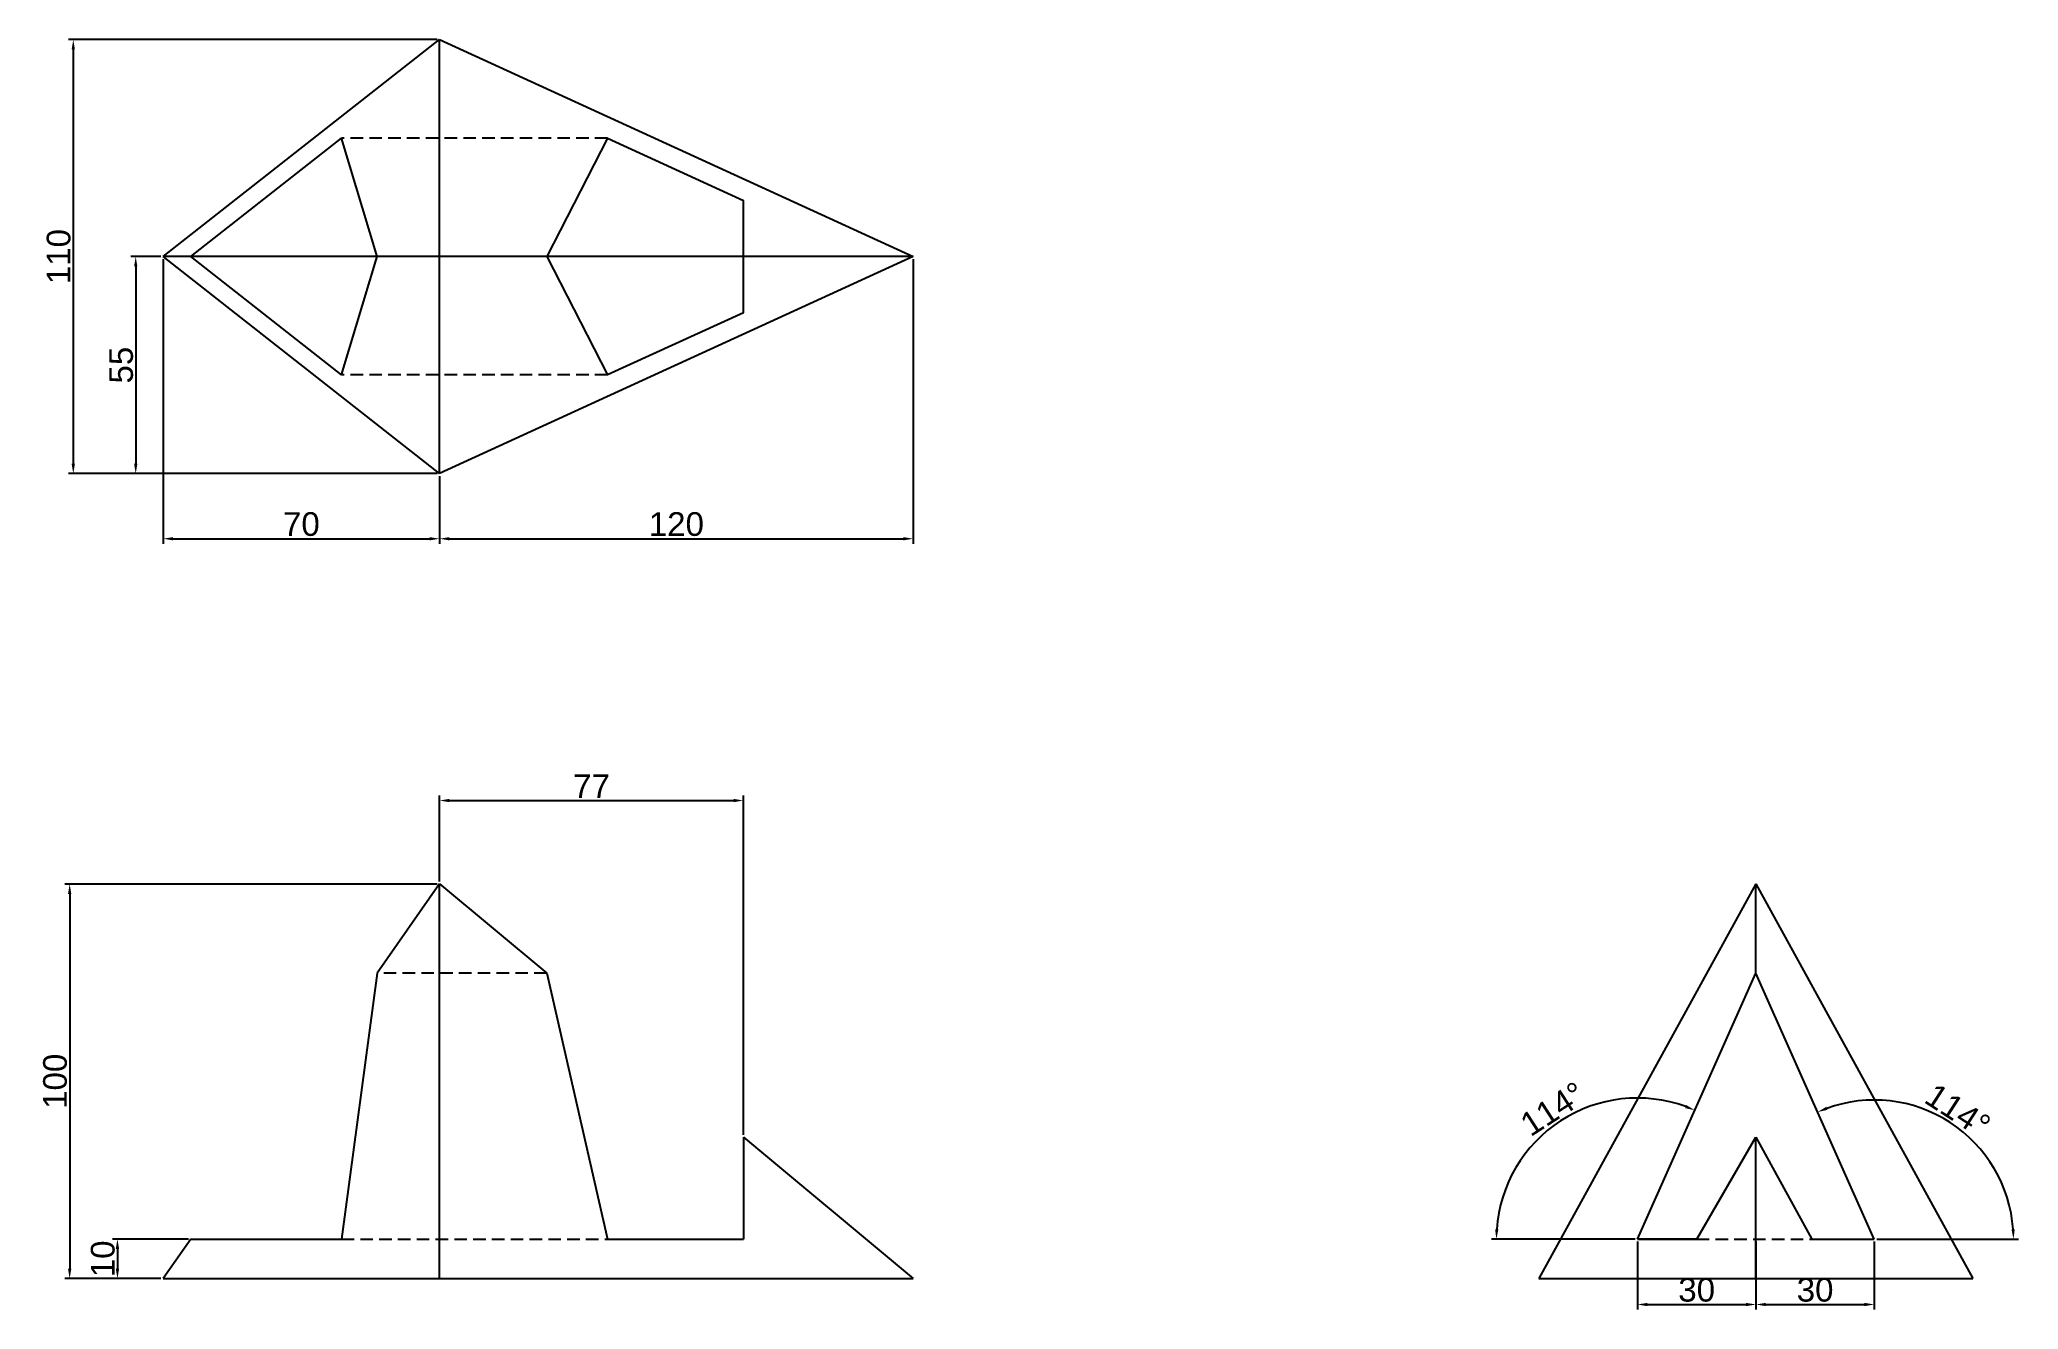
# Model space of a CAD drawing. Header units: millimetres. Extents: x 40 to 542, y 61 to 383.
import ezdxf

# ---------------------------------------------------------------- set-up
doc = ezdxf.new("R2010")
doc.units = ezdxf.units.MM
doc.header["$LTSCALE"] = 0.5
doc.linetypes.add('HIDDEN', pattern=[9.525, 6.35, -3.175])
for name, color, linetype in [('dim', 1, 'Continuous'), ('hidden', 2, 'HIDDEN'), ('model', 7, 'Continuous')]:
    doc.layers.add(name, color=color, linetype=linetype)
doc.styles.get("Standard").update_dxf_attribs({"font": 'arial.ttf'})
doc.dimstyles.new('ISO-25', dxfattribs={"dimtxt": 6, "dimasz": 2.5, "dimexe": 1.25, "dimexo": 0.625, "dimtad": 1, "dimtxsty": 'Standard', "dimcen": 2.5, "dimadec": 0, "dimazin": 0, "dimtfac": 1, "dimtmove": 0, "dimatfit": 3, "dimfxl": 1, "dimarcsym": 0})

# ---------------------------------------------------------------- blocks, each defined once
blk = doc.blocks.new('*D2')
at = {"layer": 'Defpoints', "color": 0, "transparency": 16777216}
for p in [(141.81, 383.12), (49.02, 273.12), (141.81, 273.12)]:
    blk.add_point(p, dxfattribs=at)
at = {"layer": 'dim', "color": 0, "lineweight": -2, "transparency": 16777216}
for p, q in [((141.19, 383.12), (47.77, 383.12)), ((49.02, 380.62), (49.02, 275.62)), ((141.19, 273.12), (47.77, 273.12))]:
    blk.add_line(p, q, dxfattribs=at)
at = {"layer": 'dim', "color": 0, "transparency": 16777216}
for points in [[(48.6, 380.62), (49.43, 380.62), (49.02, 383.12)], [(48.6, 275.62), (49.43, 275.62), (49.02, 273.12)]]:
    blk.add_solid(points, dxfattribs=at)
at = {"layer": 'dim', "color": 0, "transparency": 16777216, "insert": (45.33, 328.12), "char_height": 6, "attachment_point": 5, "rotation": 90}
blk.add_mtext('110', dxfattribs=at)
blk = doc.blocks.new('*D3')
at = {"layer": 'Defpoints', "color": 0, "transparency": 16777216}
for p in [(71.81, 328.12), (64.84, 273.12), (141.81, 273.12)]:
    blk.add_point(p, dxfattribs=at)
at = {"layer": 'dim', "color": 0, "lineweight": -2, "transparency": 16777216}
for p, q in [((71.19, 328.12), (63.59, 328.12)), ((64.84, 325.62), (64.84, 275.62)), ((141.19, 273.12), (63.59, 273.12))]:
    blk.add_line(p, q, dxfattribs=at)
at = {"layer": 'dim', "color": 0, "transparency": 16777216}
for points in [[(64.43, 325.62), (65.26, 325.62), (64.84, 328.12)], [(64.43, 275.62), (65.26, 275.62), (64.84, 273.12)]]:
    blk.add_solid(points, dxfattribs=at)
at = {"layer": 'dim', "color": 0, "transparency": 16777216, "insert": (61.17, 300.62), "char_height": 6, "attachment_point": 5, "rotation": 90}
blk.add_mtext('55', dxfattribs=at)
blk = doc.blocks.new('*D1')
at = {"layer": 'Defpoints', "color": 0, "transparency": 16777216}
for p in [(71.81, 328.12), (141.81, 273.12), (141.81, 256.62)]:
    blk.add_point(p, dxfattribs=at)
at = {"layer": 'dim', "color": 0, "lineweight": -2, "transparency": 16777216}
for p, q in [((71.81, 327.5), (71.81, 255.37)), ((141.81, 272.5), (141.81, 255.37)), ((74.31, 256.62), (139.31, 256.62))]:
    blk.add_line(p, q, dxfattribs=at)
at = {"layer": 'dim', "color": 0, "transparency": 16777216}
for points in [[(74.31, 257.04), (74.31, 256.21), (71.81, 256.62)], [(139.31, 257.04), (139.31, 256.21), (141.81, 256.62)]]:
    blk.add_solid(points, dxfattribs=at)
at = {"layer": 'dim', "color": 0, "transparency": 16777216, "insert": (106.81, 260.31), "char_height": 6, "attachment_point": 5}
blk.add_mtext('70', dxfattribs=at)
blk = doc.blocks.new('*D4')
at = {"layer": 'Defpoints', "color": 0, "transparency": 16777216}
for p in [(261.81, 328.12), (141.81, 273.12), (261.81, 256.62)]:
    blk.add_point(p, dxfattribs=at)
at = {"layer": 'dim', "color": 0, "lineweight": -2, "transparency": 16777216}
for p, q in [((261.81, 327.5), (261.81, 255.37)), ((141.81, 272.5), (141.81, 255.37)), ((144.31, 256.62), (259.31, 256.62))]:
    blk.add_line(p, q, dxfattribs=at)
at = {"layer": 'dim', "color": 0, "transparency": 16777216}
for points in [[(144.31, 257.04), (144.31, 256.21), (141.81, 256.62)], [(259.31, 257.04), (259.31, 256.21), (261.81, 256.62)]]:
    blk.add_solid(points, dxfattribs=at)
at = {"layer": 'dim', "color": 0, "transparency": 16777216, "insert": (201.81, 260.31), "char_height": 6, "attachment_point": 5}
blk.add_mtext('120', dxfattribs=at)
blk = doc.blocks.new('*D5')
at = {"layer": 'Defpoints', "color": 0, "transparency": 16777216}
for p in [(218.81, 190.29), (141.81, 169.13), (218.81, 104.97)]:
    blk.add_point(p, dxfattribs=at)
at = {"layer": 'dim', "color": 0, "lineweight": -2, "transparency": 16777216}
for p, q in [((141.81, 169.76), (141.81, 191.54)), ((218.81, 105.59), (218.81, 191.54)), ((144.31, 190.29), (216.31, 190.29))]:
    blk.add_line(p, q, dxfattribs=at)
at = {"layer": 'dim', "color": 0, "transparency": 16777216}
for points in [[(144.31, 190.7), (144.31, 189.87), (141.81, 190.29)], [(216.31, 190.7), (216.31, 189.87), (218.81, 190.29)]]:
    blk.add_solid(points, dxfattribs=at)
at = {"layer": 'dim', "color": 0, "transparency": 16777216, "insert": (180.31, 193.91), "char_height": 6, "attachment_point": 5}
blk.add_mtext('77', dxfattribs=at)
blk = doc.blocks.new('*D6')
at = {"layer": 'Defpoints', "color": 0, "transparency": 16777216}
for p in [(141.81, 169.13), (48.11, 69.13), (71.81, 69.13)]:
    blk.add_point(p, dxfattribs=at)
at = {"layer": 'dim', "color": 0, "lineweight": -2, "transparency": 16777216}
for p, q in [((141.19, 169.13), (46.86, 169.13)), ((48.11, 166.63), (48.11, 71.63)), ((71.19, 69.13), (46.86, 69.13))]:
    blk.add_line(p, q, dxfattribs=at)
at = {"layer": 'dim', "color": 0, "transparency": 16777216}
for points in [[(47.69, 166.63), (48.52, 166.63), (48.11, 169.13)], [(47.69, 71.63), (48.52, 71.63), (48.11, 69.13)]]:
    blk.add_solid(points, dxfattribs=at)
at = {"layer": 'dim', "color": 0, "transparency": 16777216, "insert": (44.42, 119.13), "char_height": 6, "attachment_point": 5, "rotation": 90}
blk.add_mtext('100', dxfattribs=at)
blk = doc.blocks.new('*D7')
at = {"layer": 'Defpoints', "color": 0, "transparency": 16777216}
for p in [(78.81, 79.13), (60.21, 69.13), (71.81, 69.13)]:
    blk.add_point(p, dxfattribs=at)
at = {"layer": 'dim', "color": 0, "lineweight": -2, "transparency": 16777216}
for p, q in [((78.19, 79.13), (58.96, 79.13)), ((60.21, 76.63), (60.21, 71.63)), ((71.19, 69.13), (58.96, 69.13))]:
    blk.add_line(p, q, dxfattribs=at)
at = {"layer": 'dim', "color": 0, "transparency": 16777216}
for points in [[(59.79, 76.63), (60.63, 76.63), (60.21, 79.13)], [(59.79, 71.63), (60.63, 71.63), (60.21, 69.13)]]:
    blk.add_solid(points, dxfattribs=at)
at = {"layer": 'dim', "color": 0, "transparency": 16777216, "insert": (56.52, 74.13), "char_height": 6, "attachment_point": 5, "rotation": 90}
blk.add_mtext('10', dxfattribs=at)
blk = doc.blocks.new('*D8')
at = {"layer": 'Defpoints', "color": 0, "transparency": 16777216}
for p in [(475.3, 146.51), (436.66, 113.82), (445.3, 79.13), (445.3, 79.13), (460.3, 79.13)]:
    blk.add_point(p, dxfattribs=at)
at = {"layer": 'dim', "color": 0, "lineweight": -2, "transparency": 16777216}
blk.add_line((444.68, 79.13), (408.31, 79.13), dxfattribs=at)
blk.add_arc((445.3, 79.13), 35.75, 70.008, 175.992, dxfattribs=at)
at = {"layer": 'dim', "color": 0, "transparency": 16777216}
for points in [[(457.68, 113.11), (457.37, 112.34), (459.84, 111.79)], [(410.06, 81.62), (409.23, 81.65), (409.56, 79.13)]]:
    blk.add_solid(points, dxfattribs=at)
at = {"layer": 'dim', "color": 0, "transparency": 16777216, "insert": (423.85, 112.16), "char_height": 6, "attachment_point": 5, "rotation": 33}
blk.add_mtext('114°', dxfattribs=at)
blk = doc.blocks.new('*D9')
at = {"layer": 'Defpoints', "color": 0, "transparency": 16777216}
for p in [(475.3, 146.51), (533.09, 100.84), (489.51, 79.13), (505.3, 79.13), (505.3, 79.13)]:
    blk.add_point(p, dxfattribs=at)
at = {"layer": 'dim', "color": 0, "lineweight": -2, "transparency": 16777216}
blk.add_line((505.93, 79.13), (541.81, 79.13), dxfattribs=at)
blk.add_arc((505.3, 79.13), 35.26, 4.0632, 109.9368, dxfattribs=at)
at = {"layer": 'dim', "color": 0, "transparency": 16777216}
for points in [[(493.44, 111.89), (493.12, 112.67), (490.96, 111.35)], [(540.89, 81.65), (540.06, 81.62), (540.56, 79.13)]]:
    blk.add_solid(points, dxfattribs=at)
at = {"layer": 'dim', "color": 0, "transparency": 16777216, "insert": (526.49, 111.76), "char_height": 6, "attachment_point": 5, "rotation": 327}
blk.add_mtext('114°', dxfattribs=at)
blk = doc.blocks.new('*D10')
at = {"layer": 'Defpoints', "color": 0, "transparency": 16777216}
for p in [(445.3, 79.13), (475.3, 79.13), (475.3, 62.57)]:
    blk.add_point(p, dxfattribs=at)
at = {"layer": 'dim', "color": 0, "lineweight": -2, "transparency": 16777216}
for p, q in [((445.3, 78.51), (445.3, 61.32)), ((475.3, 78.51), (475.3, 61.32)), ((447.8, 62.57), (472.8, 62.57))]:
    blk.add_line(p, q, dxfattribs=at)
at = {"layer": 'dim', "color": 0, "transparency": 16777216}
for points in [[(447.8, 62.98), (447.8, 62.15), (445.3, 62.57)], [(472.8, 62.98), (472.8, 62.15), (475.3, 62.57)]]:
    blk.add_solid(points, dxfattribs=at)
at = {"layer": 'dim', "color": 0, "transparency": 16777216, "insert": (460.3, 66.26), "char_height": 6, "attachment_point": 5}
blk.add_mtext('30', dxfattribs=at)
blk = doc.blocks.new('*D11')
at = {"layer": 'Defpoints', "color": 0, "transparency": 16777216}
for p in [(475.3, 79.13), (505.3, 79.13), (505.3, 62.57)]:
    blk.add_point(p, dxfattribs=at)
at = {"layer": 'dim', "color": 0, "lineweight": -2, "transparency": 16777216}
for p, q in [((475.3, 78.51), (475.3, 61.32)), ((505.3, 78.51), (505.3, 61.32)), ((477.8, 62.57), (502.8, 62.57))]:
    blk.add_line(p, q, dxfattribs=at)
at = {"layer": 'dim', "color": 0, "transparency": 16777216}
for points in [[(477.8, 62.98), (477.8, 62.15), (475.3, 62.57)], [(502.8, 62.98), (502.8, 62.15), (505.3, 62.57)]]:
    blk.add_solid(points, dxfattribs=at)
at = {"layer": 'dim', "color": 0, "transparency": 16777216, "insert": (490.3, 66.26), "char_height": 6, "attachment_point": 5}
blk.add_mtext('30', dxfattribs=at)

msp = doc.modelspace()

# ---------------------------------------------------------------- linework, layer by layer
at = {"layer": 'hidden'}
for p, q in [((184.358, 358.125), (116.994, 358.125)), ((184.358, 298.125), (116.994, 298.125)), ((168.955, 146.515), (125.979, 146.515)), ((116.994, 79.134), (184.358, 79.134)), ((460.304, 79.134), (489.512, 79.134))]:
    msp.add_line(p, q, dxfattribs=at)
at = {"layer": 'model'}
for p, q in [((71.812, 328.125), (141.812, 383.125)), ((141.812, 273.125), (141.812, 383.125)), ((141.812, 383.125), (261.812, 328.125)), ((78.812, 328.125), (116.994, 358.125)), ((125.979, 328.125), (116.994, 358.125)), ((184.358, 358.125), (168.955, 328.125)), ((184.358, 358.125), (218.812, 342.333)), ((218.812, 313.916), (218.812, 342.333)), ((141.812, 328.125), (71.812, 328.125)), ((141.812, 273.125), (71.812, 328.125)), ((116.994, 298.125), (78.812, 328.125)), ((116.994, 298.125), (125.979, 328.125)), ((261.812, 328.125), (141.812, 328.125)), ((261.812, 328.125), (141.812, 273.125)), ((168.955, 328.125), (184.358, 298.125)), ((218.812, 313.916), (184.358, 298.125)), ((141.812, 169.134), (125.979, 146.515)), ((141.812, 69.134), (141.812, 169.134)), ((141.812, 169.134), (168.955, 146.515)), ((475.304, 169.134), (420.304, 69.134)), ((475.304, 146.515), (475.304, 169.134)), ((475.304, 169.134), (530.304, 69.134)), ((125.979, 146.515), (116.994, 79.134)), ((168.955, 146.515), (184.358, 79.134)), ((445.304, 79.134), (475.304, 146.515)), ((505.304, 79.134), (475.304, 146.515)), ((218.812, 104.967), (261.812, 69.134)), ((218.812, 104.967), (218.812, 79.134)), ((460.304, 79.134), (475.304, 104.967)), ((475.304, 69.134), (475.304, 104.967)), ((475.304, 104.967), (489.512, 79.134)), ((78.812, 79.134), (71.812, 69.134)), ((78.812, 79.134), (116.994, 79.134)), ((141.812, 69.134), (141.812, 79.134)), ((184.358, 79.134), (218.812, 79.134)), ((460.304, 79.134), (445.304, 79.134)), ((445.304, 79.134), (460.304, 79.134)), ((489.512, 79.134), (505.304, 79.134)), ((71.812, 69.134), (261.812, 69.134)), ((420.304, 69.134), (530.304, 69.134))]:
    msp.add_line(p, q, dxfattribs=at)

# ---------------------------------------------------------------- dimensions: what is measured, and where the dimension line sits
at = {"layer": 'dim'}
for base, p1, p2, picture, middle in [((49.016, 273.125), (141.812, 383.125), (141.812, 273.125), '*D2', (45.328, 328.125)), ((64.842, 273.125), (71.812, 328.125), (141.812, 273.125), '*D3', (61.166, 300.625)), ((48.107, 69.134), (141.812, 169.134), (71.812, 69.134), '*D6', (44.419, 119.134)), ((60.209, 69.134), (78.812, 79.134), (71.812, 69.134), '*D7', (56.521, 74.134))]:
    dim = msp.add_linear_dim(base=base, p1=p1, p2=p2, angle=90, dimstyle='ISO-25', dxfattribs=at)
    dim.commit()
    dim.dimension.update_dxf_attribs({"geometry": picture, "text_midpoint": middle})
for base, p1, p2, picture, middle in [((141.812, 256.625), (71.812, 328.125), (141.812, 273.125), '*D1', (106.812, 260.313)), ((261.812, 256.625), (141.812, 273.125), (261.812, 328.125), '*D4', (201.812, 260.313)), ((218.812, 190.288), (141.812, 169.134), (218.812, 104.967), '*D5', (180.312, 193.913)), ((475.304, 62.567), (445.304, 79.134), (475.304, 79.134), '*D10', (460.304, 66.258)), ((505.304, 62.567), (475.304, 79.134), (505.304, 79.134), '*D11', (490.304, 66.258))]:
    dim = msp.add_linear_dim(base=base, p1=p1, p2=p2, dimstyle='ISO-25', dxfattribs=at)
    dim.commit()
    dim.dimension.update_dxf_attribs({"geometry": picture, "text_midpoint": middle})
for base, line1, line2, picture, middle in [((436.656, 113.818), ((460.304, 79.134), (445.304, 79.134)), ((445.304, 79.134), (475.304, 146.515)), '*D8', (423.854, 112.163)), ((533.089, 100.842), ((489.512, 79.134), (505.304, 79.134)), ((505.304, 79.134), (475.304, 146.515)), '*D9', (526.489, 111.756))]:
    dim = msp.add_angular_dim_2l(base=base, line1=line1, line2=line2, dimstyle='ISO-25', dxfattribs=at)
    dim.commit()
    dim.dimension.update_dxf_attribs({"geometry": picture, "text_midpoint": middle})

doc.saveas('drawing.dxf')
